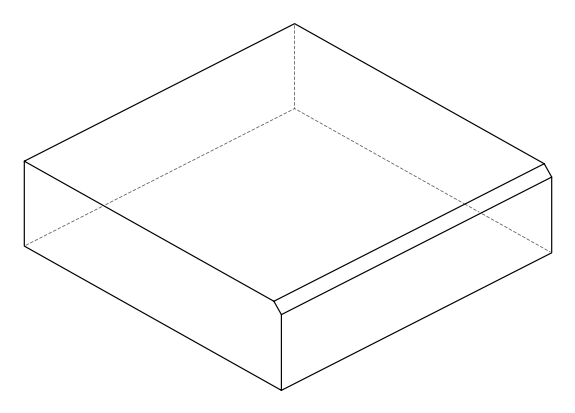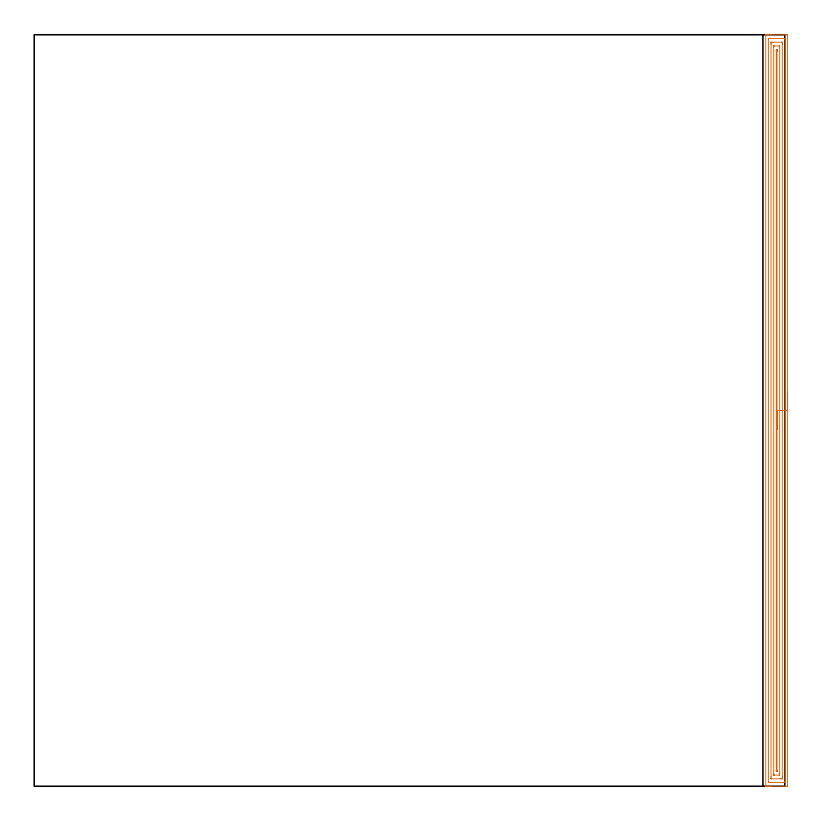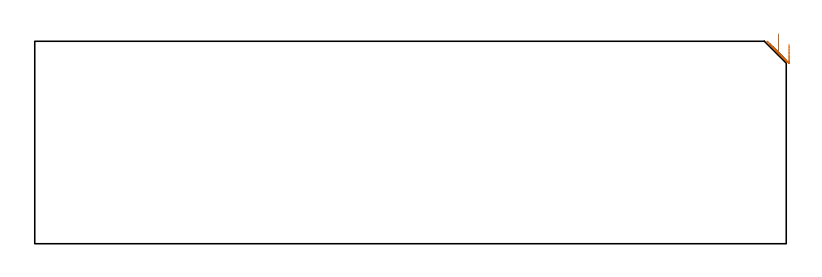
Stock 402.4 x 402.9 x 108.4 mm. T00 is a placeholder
(PLAN: 1 operations, 0 tool changes, 16.3 min)
(1 AREA_MILL | FG_CHAMFER_SURFACE | UGT0205_001 | 16.3 min | 27576 mm3)
(TOOL UGT0205_001 | Chamfer Mill 20 x 3 x 45 deg. | D20 FL50 Z2)
(OP 1 AREA_MILL)
G17 G21 G94 G90
T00 M6
G54
G17 G0 G90 X403.9 Y211.45 S1061 M3
G43 Z118.4 H0
Z106.7
G94 G1 Y211.412 Z105.828 F250.
Y211.298 Z104.964
Y211.109 Z104.112
Y210.847 Z103.28
Y210.513 Z102.474
Y210.11 Z101.7
Y209.641 Z100.964
Y209.11 Z100.272
Y208.521 Z99.629
Y207.878 Z99.04
Y207.186 Z98.508
Y206.45 Z98.04
Y205.676 Z97.637
Y204.87 Z97.303
Y204.038 Z97.041
Y203.186 Z96.852
Y202.322 Z96.738
Y201.45 Z96.7
Y0.608
X403.896 Y0.243 Z96.702
X403.892 Y0.01 Z96.706
X403.655 Y0. Z96.943
X395.389 Z105.205
X394.823 Z105.773
X394.502 Z106.094
X393.936 Z106.66
X393.615 Z106.98
X392.973 Z107.626
X392.582 Z108.017
X392.229 Y0.007 Z108.362
X392.203 Y0.01 Z108.388
X392.2 Y0.162 Z108.4
Y402.738
X392.203 Y402.89 Z108.388
X392.229 Y402.893 Z108.362
X392.583 Y402.9 Z108.017
X392.973 Z107.627
X393.615 Z106.98
X394.823 Z105.773
X395.389 Z105.205
X402.768 Z97.829
X403.372 Y402.896 Z97.226
X403.892 Y402.892 Z96.706
X403.894 Y402.818 Z96.703
X403.899 Y402.292 Z96.701
X403.9 Y401.76 Z96.7
Y201.45
X402.486 Z98.114
Y2.393
X402.485 Y2.01 Z98.115
X401.987 Y2.001 Z98.613
X394.502 Y2. Z106.098
X394.005 Y2.001 Z106.595
X393.615 Y2.01 Z106.985
X393.614 Y2.393 Z106.986
Y2.394
Y400.507
X393.615 Y400.89 Z106.985
X394.113 Y400.899 Z106.487
X401.598 Y400.9 Z99.002
X402.095 Y400.899 Z98.505
X402.485 Y400.89 Z98.115
X402.486 Y400.507 Z98.114
Y201.45
X401.072 Z99.528
X401.071 Y5.071 Z99.529
X401.07 Y4.709 Z99.53
X401.065 Y4.178 Z99.535
X401.059 Y4.01 Z99.541
X400.886 Y4.002 Z99.714
X400.711 Y4.001 Z99.889
X400.001 Y4. Z100.599
X395.389 Y4.001 Z105.211
X395.212 Y4.004 Z105.388
X395.094 Y4.01 Z105.506
X395.035 Y4.022 Z105.565
X395.032 Y4.058 Z105.568
X395.03 Y4.178 Z105.57
X395.029 Y4.541 Z105.571
X395.028 Y5.071 Z105.572
X395.029 Y397.829 Z105.571
X395.03 Y398.191 Z105.57
X395.036 Y398.721 Z105.564
X395.041 Y398.89 Z105.559
X395.214 Y398.898 Z105.386
X395.389 Y398.899 Z105.211
X396.099 Y398.9 Z104.501
X400.711 Y398.899 Z99.889
X400.888 Y398.896 Z99.712
X401.006 Y398.89 Z99.594
X401.065 Y398.878 Z99.535
X401.068 Y398.842 Z99.532
X401.07 Y398.721 Z99.53
X401.071 Y398.359 Z99.529
X401.072 Y397.829 Z99.528
Y201.45
X399.657 Z100.943
Y6.856
X399.654 Y6.135 Z100.946
X399.65 Y6.029 Z100.95
X399.649 Y6.01 Z100.951
X399.628 Y6.007 Z100.972
X399.575 Y6.004 Z101.025
X399.362 Y6.001 Z101.238
X396.726 Z103.874
X396.525 Y6.003 Z104.075
X396.476 Y6.006 Z104.124
X396.454 Y6.01 Z104.146
X396.45 Y6.02 Z104.15
X396.448 Y6.089 Z104.152
X396.443 Y6.688 Z104.157
Y6.856
Y396.044
X396.446 Y396.765 Z104.154
X396.45 Y396.87 Z104.15
X396.451 Y396.89 Z104.149
X396.472 Y396.893 Z104.128
X396.525 Y396.896 Z104.075
X396.738 Y396.899 Z103.862
X399.374 Z101.226
X399.575 Y396.897 Z101.025
X399.625 Y396.894 Z100.975
X399.646 Y396.89 Z100.954
X399.65 Y396.88 Z100.95
X399.652 Y396.811 Z100.948
X399.657 Y396.212 Z100.943
Y396.044
Y201.45
X398.243 Z102.357
Y8.447
X398.242 Y8.253 Z102.358
X398.239 Y8.123 Z102.361
X398.236 Y8.024 Z102.364
X398.226 Y8.009 Z102.374
X398.209 Y8.007 Z102.391
X398.05 Y8.002 Z102.55
X397.959 Z102.641
X397.903 Y8.005 Z102.697
X397.873 Y8.01 Z102.727
X397.864 Y8.014 Z102.736
X397.863 Y8.059 Z102.737
X397.858 Y8.447 Z102.742
X397.857 Y8.642 Z102.743
Y8.836
Y394.452
X397.858 Y394.647 Z102.742
X397.861 Y394.776 Z102.739
X397.864 Y394.876 Z102.736
X397.874 Y394.891 Z102.726
X397.891 Y394.893 Z102.709
X398.05 Y394.898 Z102.55
X398.141 Z102.459
X398.197 Y394.895 Z102.403
X398.227 Y394.89 Z102.373
X398.236 Y394.886 Z102.364
X398.237 Y394.841 Z102.363
X398.242 Y394.453 Z102.358
X398.243 Y394.258 Z102.357
Y394.064
Y201.45
Y200.578 Z102.395
Y199.713 Z102.509
Y198.862 Z102.698
Y198.03 Z102.96
Y197.224 Z103.294
Y196.45 Z103.697
Y195.714 Z104.165
Y195.022 Z104.696
Y194.379 Z105.286
Y193.79 Z105.929
Y193.258 Z106.621
Y192.79 Z107.357
Y192.387 Z108.131
Y192.053 Z108.937
Y191.791 Z109.769
Y191.602 Z110.62
Y191.488 Z111.485
Y191.45 Z112.357
G0 Z118.4
M5
M2
